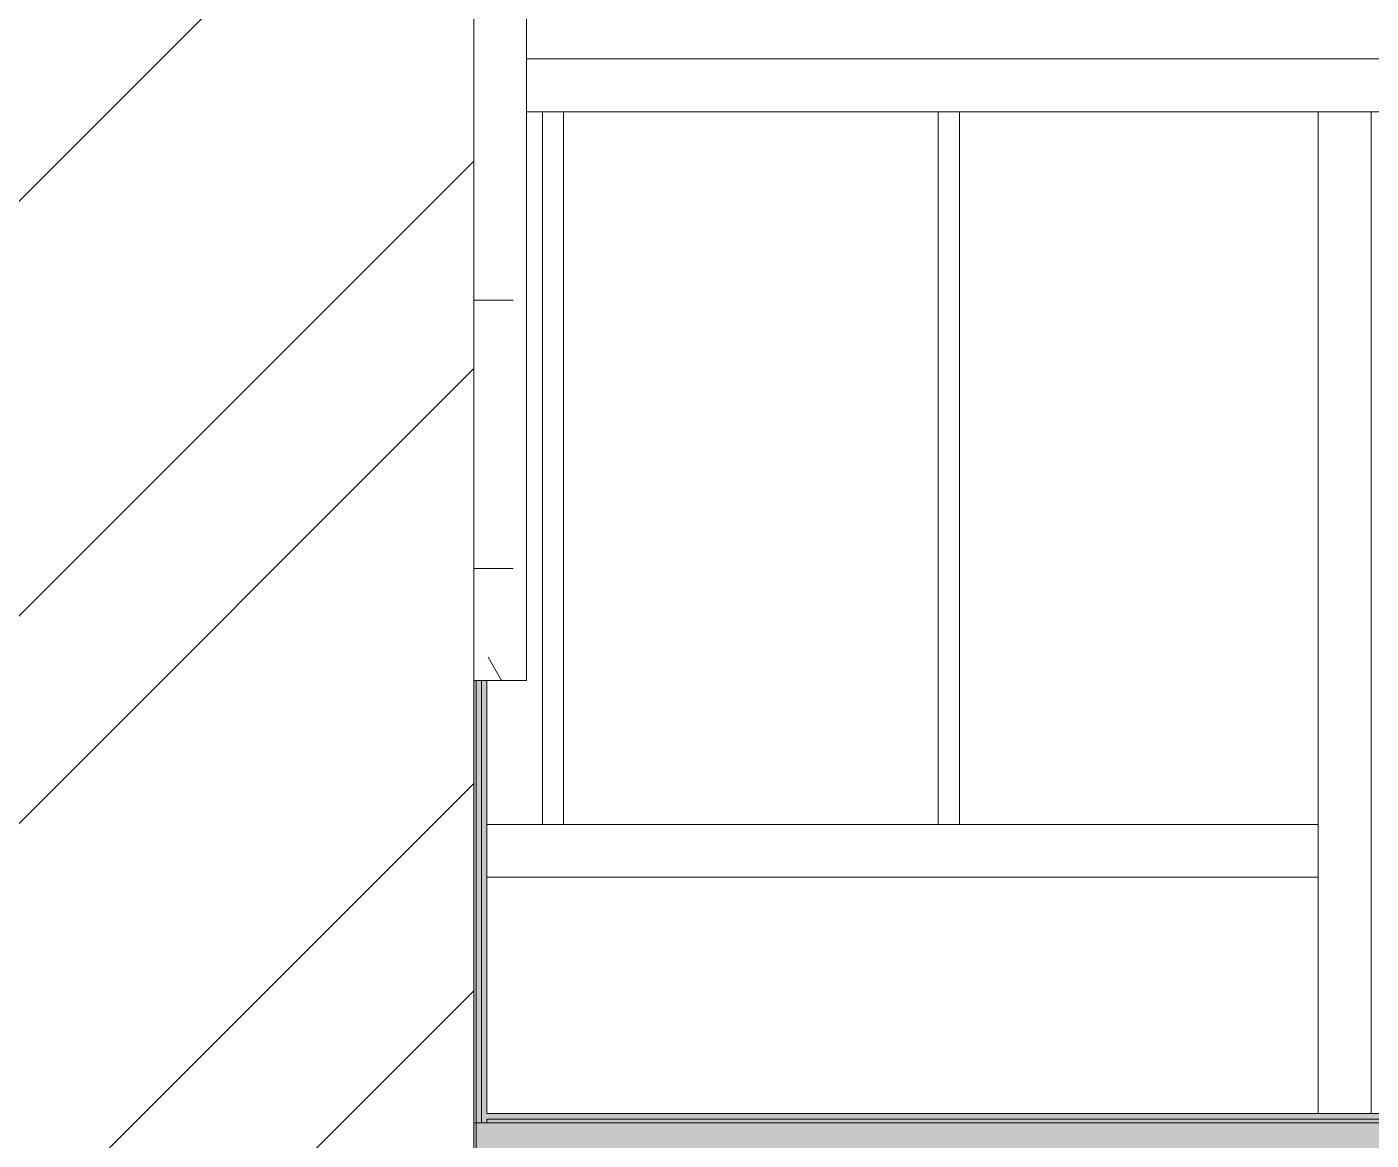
# Model space of a CAD drawing. Header units: millimetres. Extents: x -515342 to 330399, y -224905 to 507333.
# Drawn here: x 143477 to 144496, y 101883 to 102727 of the extents above; entities that cross this region are included whole.
import ezdxf

# ---------------------------------------------------------------- set-up
doc = ezdxf.new("R2010")
doc.units = ezdxf.units.MM
for name, color, linetype, lineweight in [('Витраж', 7, 'Continuous', 0), ('Крыша', 7, 'Continuous', 0), ('Стены внутренние', 7, 'Continuous', 0), ('Стены наружные', 7, 'Continuous', 0), ('Стены несущие', 7, 'Continuous', 0), ('Стены отделка', 7, 'Continuous', 0), ('Стены перегородки', 7, 'Continuous', 0), ('Стены штриховка', 7, 'Continuous', 0)]:
    doc.layers.add(name, color=color, linetype=linetype, lineweight=lineweight)

# ---------------------------------------------------------------- blocks, each defined once
blk = doc.blocks.new('Прямоугольный импост - АР_Импост_40х40 _поручень ограждения на кровле_-V133-О_АР_П_Разрез 1-1')
at = {"layer": 'Витраж'}
for p, q in [((48760, 14671), (48460, 14671)), ((48760, 14631), (48460, 14631))]:
    blk.add_line(p, q, dxfattribs=at)
blk = doc.blocks.new('Прямоугольный импост - АР_Импост_40х40 _поручень ограждения на кровле_-V147-О_АР_П_Разрез 1-1')
at = {"layer": 'Витраж'}
for p, q in [((55725, 14671), (55705, 14671)), ((55725, 14631), (55705, 14631))]:
    blk.add_line(p, q, dxfattribs=at)
blk = doc.blocks.new('Прямоугольный импост - АР_Импост_40х40 _стойка ограждения на кровле_-V136-О_АР_П_Разрез 1-1')
at = {"layer": 'Витраж'}
for p, q in [((48140, 14631), (48180, 14631)), ((48140, 14631), (48140, 14071)), ((48180, 14631), (48180, 14071))]:
    blk.add_line(p, q, dxfattribs=at)
blk = doc.blocks.new('Прямоугольный импост - АР_Импост_16х16 _вертикальное заполнение ограждений_-V135-О_АР_П_Разрез 1-1')
at = {"layer": 'Витраж'}
for p, q in [((48752, 14631), (48752, 14091)), ((48768, 14631), (48768, 14091))]:
    blk.add_line(p, q, dxfattribs=at)
blk = doc.blocks.new('Прямоугольный импост - АР_Импост_40х40 _поручень ограждения на кровле_-V148-О_АР_П_Разрез 1-1')
at = {"layer": 'Витраж'}
for p, q in [((55725, 14091), (55675, 14091)), ((55725, 14051), (55675, 14051))]:
    blk.add_line(p, q, dxfattribs=at)
blk = doc.blocks.new('Прямоугольный импост - АР_Импост_40х40 _поручень ограждения на кровле_-10058582-О_АР_П_Разрез 1-1')
at = {"layer": 'Витраж'}
for p, q in [((1060, 14091), (760, 14091)), ((1060, 14051), (760, 14051))]:
    blk.add_line(p, q, dxfattribs=at)
blk = doc.blocks.new('Прямоугольный импост - АР_Импост_40х40 _поручень ограждения на кровле_-10058583-О_АР_П_Разрез 1-1')
at = {"layer": 'Витраж'}
for p, q in [((1640, 14091), (1360, 14091)), ((1640, 14091), (1640, 14051)), ((1640, 14051), (1360, 14051))]:
    blk.add_line(p, q, dxfattribs=at)
blk = doc.blocks.new('Прямоугольный импост - АР_Импост_40х40 _стойка ограждения на кровле_-10058723-О_АР_П_Разрез 1-1')
at = {"layer": 'Витраж'}
for p, q in [((7640, 14071), (7640, 13871.9)), ((7680, 14071), (7680, 13871.9))]:
    blk.add_line(p, q, dxfattribs=at)

msp = doc.modelspace()

# ---------------------------------------------------------------- hatches: boundary and pattern name
at = {"layer": 'Крыша'}
h = msp.add_hatch(dxfattribs=at)
h.set_pattern_fill('FP_19', color=256, style=0, pattern_type=2)
h.set_pattern_definition([(45, (136801.12, 95610.5), (-114.04925, 114.04925), []), (45, (136915.17, 95610.5), (-114.04925, 114.04925), [201.613, -40.323, 3.353, -36.97])])
h.paths.add_polyline_path([(94424.1018, 101846.0924), (113248.7296, 101846.0924), (113248.7296, 101896.0924), (88455.5296, 101896.0924), (88455.5296, 101846.0924), (92766.5691, 101846.0924)])
h.paths.add_polyline_path([(113592.3296, 101846.0924), (137018.7296, 101846.0924), (137018.7296, 101896.0924), (113592.3296, 101896.0924)])
h.paths.add_polyline_path([(145807.6153, 101846.0924), (164428.7296, 101846.0924), (164428.7296, 101896.0924), (143817.3296, 101896.0924), (143817.3296, 101846.0924), (144150.0826, 101846.0924)])
h.paths.add_polyline_path([(169013.073, 101846.0924), (189585.5296, 101846.0924), (189585.5296, 101896.0924), (164772.3296, 101896.0924), (164772.3296, 101846.0924), (167355.5403, 101846.0924)])
h = msp.add_hatch(color=256, dxfattribs=at)
h.paths.add_polyline_path([(92766.5691, 101899.0924), (113240.5296, 101899.0924), (113240.5296, 101903.2924), (88475.5296, 101903.2924), (88475.5296, 101899.0924), (91109.0364, 101899.0924)])
h.paths.add_polyline_path([(113600.5296, 101899.0924), (137010.5296, 101899.0924), (137010.5296, 101903.2924), (113600.5296, 101903.2924)])
h.paths.add_polyline_path([(143825.5296, 101899.0924), (164420.5296, 101899.0924), (164420.5296, 101903.2924), (143825.5296, 101903.2924)])
h.paths.add_polyline_path([(170670.6057, 101899.0924), (189455.5296, 101899.0924), (189455.5296, 101903.2924), (164780.5296, 101903.2924), (164780.5296, 101899.0924), (169013.073, 101899.0924)])
h.paths.add_polyline_path([(189585.5296, 101899.0924), (189585.5296, 101903.2924), (189475.5296, 101903.2924), (189475.5296, 101899.0924), (189525.0401, 101899.0924)])
h = msp.add_hatch(color=256, dxfattribs=at)
h.paths.add_polyline_path([(88622.7373, 101896.0924), (113240.5296, 101896.0924), (113240.5296, 101899.0924), (88475.5296, 101899.0924), (88475.5296, 101896.0924)])
h.paths.add_polyline_path([(113600.5296, 101896.0924), (137010.5296, 101896.0924), (137010.5296, 101899.0924), (113600.5296, 101899.0924)])
h.paths.add_polyline_path([(143825.5296, 101896.0924), (164420.5296, 101896.0924), (164420.5296, 101899.0924), (143825.5296, 101899.0924)])
h.paths.add_polyline_path([(167355.5403, 101896.0924), (189455.5296, 101896.0924), (189455.5296, 101899.0924), (164780.5296, 101899.0924), (164780.5296, 101896.0924), (165698.0076, 101896.0924)])
h.paths.add_polyline_path([(189475.5296, 101896.0924), (189585.5296, 101896.0924), (189585.5296, 101899.0924), (189475.5296, 101899.0924)])
at = {"layer": 'Стены внутренние'}
h = msp.add_hatch(dxfattribs=at)
h.set_pattern_fill('FP_18', color=256, style=0, pattern_type=2)
h.set_pattern_definition([(45, (136801.12, 95610.5), (-235.732, 235.732), []), (45, (136958.28, 95610.5), (-235.732, 235.732), [])])
h.paths.add_polyline_path([(143735.6994, 101536.4751), (143815.5296, 101536.4751), (143815.5296, 105181.3929), (143435.5296, 105181.3929), (143435.5296, 101536.4751), (143528.5079, 101536.4751)])
h = msp.add_hatch(dxfattribs=at)
h.set_pattern_fill('FP_11', color=256, style=0, pattern_type=2)
h.set_pattern_definition([(0, (136801.12, 95610.49), (406.4, 101.6), [33.528, -271.272, 33.528, -271.272, -1625.6]), (0, (136801.12, 95610.49), (406.4, 101.6), [-609.6, 33.528, -576.072, 33.528, -271.272, -711.2]), (0, (136801.12, 95610.49), (406.4, 101.6), [-1524, 33.528, -169.672, 33.528, -474.472]), (120, (136953.52, 95661.29), (-291.1882, 301.1527), [33.528, -271.272, 33.528, -271.272, -1625.6]), (120, (136953.52, 95661.29), (-291.1882, 301.1527), [-609.6, 33.528, -576.072, 33.528, -271.272, -711.2]), (120, (136953.52, 95661.29), (-291.1882, 301.1527), [-1524, 33.528, -169.672, 33.528, -474.472]), (240, (137004.32, 95864.49), (-115.2118, -402.7527), [33.528, -271.272, 33.528, -271.272, -1625.6]), (240, (137004.32, 95864.49), (-115.2118, -402.7527), [-609.6, 33.528, -576.072, 33.528, -271.272, -711.2]), (240, (137004.32, 95864.49), (-115.2118, -402.7527), [-1524, 33.528, -169.672, 33.528, -474.472])])
h.paths.add_polyline_path([(143815.5296, 102231.3929), (143855.5296, 102231.3929), (143855.5296, 105150.7218), (143815.5296, 105150.7218), (143815.5296, 102559.4829)])
at = {"layer": 'Стены наружные'}
for points in [[(143817.3296, 101896.0924), (143821.3296, 101896.0924), (143821.3296, 102231.3929), (143817.3296, 102231.3929), (143817.3296, 101903.2924), (143815.5296, 101903.2924), (143815.5296, 101899.0924)], [(143825.5296, 101896.0924), (143825.5296, 102231.3929), (143821.3296, 102231.3929), (143821.3296, 101896.0924)]]:
    msp.add_hatch(color=256, dxfattribs=at).paths.add_polyline_path(points)
h = msp.add_hatch(color=256, dxfattribs=at)
h.paths.add_polyline_path([(143817.3296, 101896.0924), (143817.3296, 102231.3929), (143815.5296, 102231.3929), (143815.5296, 101899.0924)])
h.paths.add_polyline_path([(143817.3296, 101846.0924), (143817.3296, 101896.0924), (143815.5296, 101896.0924), (143815.5296, 101846.0924)])

# ---------------------------------------------------------------- linework, layer by layer
at = {"layer": 'Крыша'}
for p, q in [((164420.5296, 101903.2924), (143825.5296, 101903.2924)), ((143825.5296, 101899.0924), (164420.5296, 101899.0924)), ((143825.5296, 101899.0924), (143825.5296, 101896.0924)), ((143825.5296, 101896.0924), (164420.5296, 101896.0924))]:
    msp.add_line(p, q, dxfattribs=at)
at = {"layer": 'Стены несущие'}
msp.add_line((143815.5296, 101536.4751), (143815.5296, 105181.3929), dxfattribs=at)
at = {"layer": 'Стены отделка'}
for p, q in [((143855.5296, 102231.3929), (143855.5296, 105150.7218)), ((143855.5296, 102231.3929), (143817.3296, 102231.3929)), ((143825.5296, 101903.2924), (143825.5296, 102231.3929))]:
    msp.add_line(p, q, dxfattribs=at)
at = {"layer": 'Стены перегородки'}
for p, q in [((143817.3296, 102231.3929), (143815.5296, 102231.3929)), ((143817.3296, 101846.0924), (143817.3296, 102231.3929)), ((143815.5296, 101896.0924), (143817.3296, 101896.0924))]:
    msp.add_line(p, q, dxfattribs=at)
at = {"layer": 'Стены штриховка'}
for p, q in [((143821.3296, 101896.0924), (143821.3296, 102231.3929)), ((143817.3296, 101896.0924), (143825.5296, 101896.0924))]:
    msp.add_line(p, q, dxfattribs=at)

# ---------------------------------------------------------------- block references
at = {"layer": 'Витраж'}
for name, p in [('Прямоугольный импост - АР_Импост_40х40 _поручень ограждения на кровле_-V147-О_АР_П_Разрез 1-1', (88150.5296, 88031.3929)), ('Прямоугольный импост - АР_Импост_40х40 _поручень ограждения на кровле_-V133-О_АР_П_Разрез 1-1', (95415.5296, 88031.3929)), ('Прямоугольный импост - АР_Импост_40х40 _поручень ограждения на кровле_-V133-О_АР_П_Разрез 1-1', (95715.5296, 88031.3929)), ('Прямоугольный импост - АР_Импост_40х40 _поручень ограждения на кровле_-V133-О_АР_П_Разрез 1-1', (96015.5296, 88031.3929)), ('Прямоугольный импост - АР_Импост_16х16 _вертикальное заполнение ограждений_-V135-О_АР_П_Разрез 1-1', (95115.5296, 88031.3929)), ('Прямоугольный импост - АР_Импост_16х16 _вертикальное заполнение ограждений_-V135-О_АР_П_Разрез 1-1', (95415.5296, 88031.3929)), ('Прямоугольный импост - АР_Импост_40х40 _стойка ограждения на кровле_-V136-О_АР_П_Разрез 1-1', (96315.5296, 88031.3929)), ('Прямоугольный импост - АР_Импост_40х40 _поручень ограждения на кровле_-V148-О_АР_П_Разрез 1-1', (88150.5296, 88031.3929)), ('Прямоугольный импост - АР_Импост_40х40 _поручень ограждения на кровле_-10058582-О_АР_П_Разрез 1-1', (143115.5296, 88031.3929)), ('Прямоугольный импост - АР_Импост_40х40 _поручень ограждения на кровле_-10058583-О_АР_П_Разрез 1-1', (142815.5296, 88031.3929)), ('Прямоугольный импост - АР_Импост_40х40 _стойка ограждения на кровле_-10058723-О_АР_П_Разрез 1-1', (136815.5296, 88031.3929))]:
    msp.add_blockref(name, p, dxfattribs=at)

doc.saveas('drawing.dxf')
